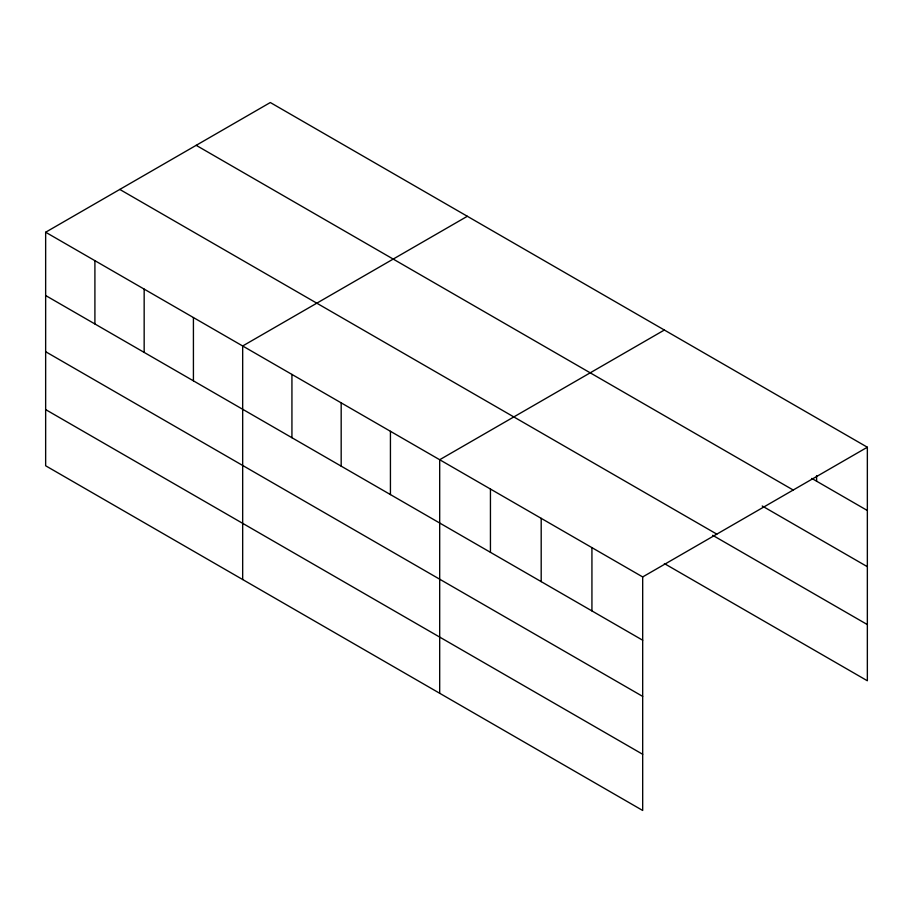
<?xml version="1.0" encoding="UTF-8"?>
<svg xmlns="http://www.w3.org/2000/svg" width="913" height="913" viewBox="0 0 913 913"><rect width="100%" height="100%" fill="white"/><g stroke="black" fill="none" stroke-linecap="round" stroke-linejoin="round"><path stroke-width="1.37" d="M642.684 696.402L642.684 576.936L45.65 232.233L45.65 465.778L642.684 810.47L642.684 696.402L45.65 351.71M664.356 563.572L867.35 680.767L867.35 447.222L270.316 102.53L45.65 232.233M467.342 216.278L242.675 345.981L242.675 579.527M664.356 330.027L439.689 459.73L439.689 693.275M642.684 576.936L867.35 447.222M811.771 478.412L867.35 510.504M196.181 145.327L793.214 490.03M762.229 505.996L867.35 566.688M119.786 189.436L716.819 534.128M712.688 535.292L867.35 624.583M45.65 295.527L642.684 640.218M45.65 409.595L642.684 754.286M816.599 475.582L816.599 481.208M591.932 547.629L591.932 610.923M541.192 518.333L541.192 581.615M490.441 489.037L490.441 552.319M390.433 431.301L390.433 494.584M341.177 402.861L341.177 466.144M291.932 374.421L291.932 437.704M193.419 317.553L193.419 380.835M144.163 289.113L144.163 352.395M94.906 260.673L94.906 323.955"/></g></svg>
